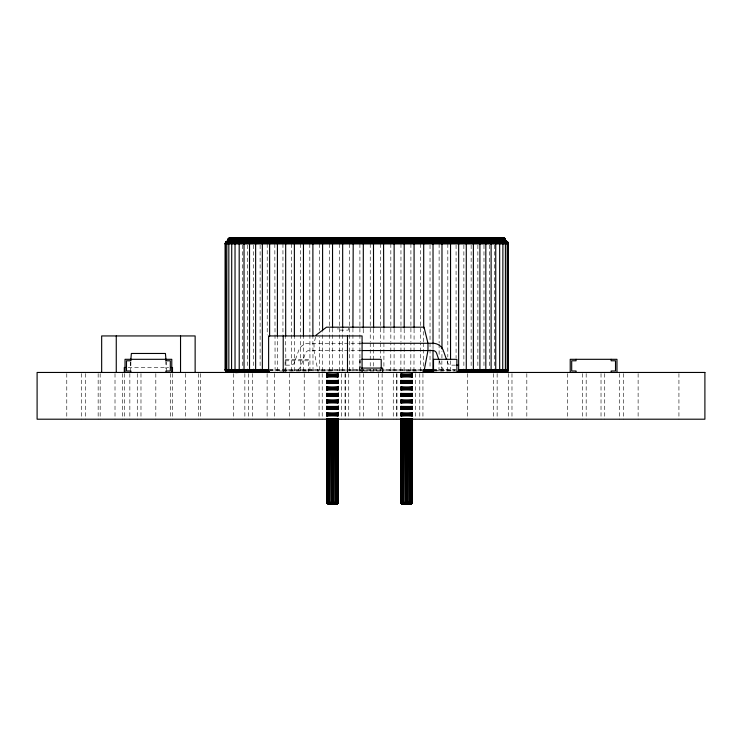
<?xml version="1.0" encoding="UTF-8"?>
<svg xmlns="http://www.w3.org/2000/svg" width="742" height="742" viewBox="0 0 742 742"><rect width="100%" height="100%" fill="white"/><g stroke="black" fill="none" stroke-linecap="round" stroke-linejoin="round"><path stroke-width="0.56" stroke-dasharray="3.71 2.78" d="M370.239 369.544L370.23 371M373.597 369.544L373.578 371M380.572 369.544L380.535 371M390.765 371L390.83 343.036M130.611 362.105L130.49 371.464M166.31 371.464L166.189 362.105M394.058 371L394.132 343.036M400.865 371L400.958 343.036M404.102 371L404.204 343.036M410.78 371L410.901 343.036M413.953 371L414.082 343.036M420.464 371L420.612 343.036M438.921 371L439.116 360.324M315.517 337.22L314.033 343.249L314.033 350.549L318.197 372.456M441.778 371L441.982 351.105M447.593 371L447.816 358.015M450.311 371L450.542 360.324M361.215 343.249L307.967 343.296A11.195 11.195 0 0 0 298.989 349.668L294.259 362.959A3.849 3.849 0 0 1 291.179 365.129L284.399 365.157M361.215 350.549L309.117 350.549A3.877 3.877 0 0 0 305.454 353.146L301.298 365.036A11.158 11.158 0 0 1 296.253 371.028M285.113 360.779L308.487 360.779M455.542 365.157L450.821 365.129A3.849 3.849 0 0 1 447.741 362.959L446.777 360.278M128.199 367.494L168.601 367.494M269.383 369.544L422.226 369.544M433.022 369.544L456.08 369.544M269.42 370.045L283.639 370.045M285.113 370.045L423.682 370.045M432.994 370.045L455.152 370.045M269.504 370.536L423.626 370.536M434.487 370.536L455.069 370.536M279.715 371L282.025 371M283.184 371L308.487 371M331.628 371L319.542 371L319.412 337.276M359.313 371L362.652 371M363.765 371L382.687 371M406.291 371L417.143 371M433.513 371L455.773 371M439.19 360.714L440.702 365.036A11.158 11.158 0 0 0 445.747 371.028M275.087 371L274.837 243.923M277.666 371L277.415 337.276M285.902 371L285.679 337.276M291.717 371L291.513 243.923M294.574 371L294.379 337.276M300.658 371L300.473 243.923M303.636 371L303.459 337.276M309.952 371L309.794 243.923M313.031 371L312.883 337.276M322.714 371L322.594 331.507M329.392 371L329.29 243.923M332.629 371L332.537 329.207M339.437 371L339.363 243.923M342.73 371L342.665 329.207M349.63 371L349.584 243.923M352.96 371L352.923 329.207M359.916 371L359.898 243.923M678.93 373.597L678.93 419.202M638.12 373.597L638.12 419.202M623.28 373.597L623.28 419.202M619.57 373.597L619.57 419.202M604.73 373.597L604.73 419.202M601.02 373.597L601.02 419.202M586.18 373.597L586.18 419.202M582.47 373.597L582.47 419.202M567.63 373.597L567.63 419.202M526.82 373.597L526.82 419.202M511.98 373.597L511.98 419.202M508.27 373.597L508.27 419.202M497.14 373.597L497.14 419.202M494.311 245.073L494.311 368.384M493.43 373.597L493.43 419.202M489.47 245.073L489.47 368.384M483.979 245.073L483.979 368.384M477.857 245.073L477.857 368.384M471.142 245.073L471.142 368.384M467.46 373.597L467.46 419.202M463.871 245.073L463.871 368.384M456.08 245.073L456.08 358.015M447.816 243.923L447.816 356.865M439.116 243.923L439.116 343.036M439.116 344.186L439.116 355.715M433.022 345.336L433.022 348.796M430.035 245.073L430.035 341.886M430.035 343.036L430.035 368.384M423.701 331.507L423.701 341.886M423.701 343.036L423.701 366.084M422.94 373.597L422.94 419.202M420.612 243.923L420.612 341.886M419.786 373.597L419.786 419.202M415.52 373.597L415.52 419.202M414.082 329.207L414.082 341.886M412.422 373.616L412.469 417.329M412.329 373.616L412.329 417.329M412.209 373.616L412.209 417.329M412.014 373.616L412.014 417.329M411.829 373.616L411.829 417.329M411.541 373.616L411.541 417.329M411.281 373.616L411.281 417.329M410.901 243.923L410.901 341.886M410.92 373.616L410.92 417.329M410.595 373.616L410.595 417.329M410.168 373.616L410.168 417.329M409.788 373.616L409.788 417.329M409.306 373.616L409.306 417.329M408.888 373.616L408.888 417.329M408.36 373.616L408.36 417.329M407.924 373.616L407.924 417.329M407.367 373.616L407.367 417.329M406.913 373.616L406.913 417.329M406.347 373.616L406.347 417.329M405.893 373.616L405.893 417.329M405.336 373.616L405.336 417.329M404.9 373.616L404.9 417.329M404.371 373.616L404.371 417.329M404.204 329.207L404.204 341.886M403.954 373.616L403.954 417.329M403.462 373.616L403.462 417.329M403.091 373.616L403.091 417.329M402.665 373.616L402.665 417.329M402.34 373.616L402.34 417.329M401.978 373.616L401.978 417.329M401.719 373.616L401.719 417.329M401.431 373.616L401.431 417.329M401.246 373.616L401.246 417.329M400.958 243.923L400.958 341.886M401.051 373.616L401.051 417.329M400.838 373.616L400.93 417.329M400.68 373.597L400.68 419.202M396.97 373.597L396.97 419.202M396.413 373.597L396.413 419.202M394.132 329.207L394.132 341.886M393.26 373.597L393.26 419.202M390.83 243.923L390.83 341.886M383.911 329.207L383.911 341.886M383.911 343.036L383.911 367.234M382.13 373.597L382.13 419.202M380.572 243.923L380.572 341.886M380.572 343.036L380.572 358.015M378.42 373.597L378.42 419.202M373.597 329.207L373.597 341.886M373.597 343.036L373.597 366.084M370.239 243.923L370.239 341.886M370.239 343.036L370.239 366.084M363.58 373.597L363.58 419.202M363.255 329.207L363.255 334.967M360.779 359.313L360.779 368.078M359.87 373.597L359.87 419.202M359.313 359.313L359.313 372.456M348.74 373.597L348.74 419.202M348.332 328.159L348.332 330.107L337.99 330.107L337.99 328.159M345.587 373.597L345.587 419.202M345.03 373.597L345.03 419.202M341.32 373.597L341.32 419.202M338.352 373.616L338.352 417.329L338.213 373.616M338.092 373.616L338.092 417.329M337.907 373.616L337.907 417.329M337.712 373.616L337.712 417.329M337.425 373.616L337.425 417.329M337.165 373.616L337.165 417.329M336.803 373.616L336.803 417.329M336.488 373.616L336.488 417.329M336.052 373.616L336.052 417.329M335.681 373.616L335.681 417.329M335.189 373.616L335.189 417.329M334.781 373.616L334.781 417.329M334.243 373.616L334.243 417.329M333.807 373.616L333.807 417.329M333.251 373.616L333.251 417.329M332.796 373.616L332.796 417.329M332.231 373.616L332.231 417.329M331.785 373.616L331.785 417.329M331.229 373.616L331.229 417.329M330.784 373.616L330.784 417.329M330.255 373.616L330.255 417.329M329.847 373.616L329.847 417.329M329.355 373.616L329.355 417.329M328.984 373.616L328.984 417.329M328.548 373.616L328.548 417.329M328.224 373.616L328.224 417.329M327.862 373.616L327.862 417.329M327.602 373.616L327.602 417.329M327.324 373.616L327.324 417.329M327.129 373.616L327.129 417.329M326.934 373.616L326.934 417.329M326.814 373.616L326.814 417.329M326.721 373.616L326.684 417.329M326.48 373.597L326.48 419.202M322.213 373.597L322.213 419.202M319.412 243.923L319.412 330.357M319.06 373.597L319.06 419.202M308.487 372.456L308.487 359.313L285.113 359.313L285.113 372.456M304.22 373.597L304.22 419.202M289.38 373.597L289.38 419.202M282.952 243.923L282.952 334.967M274.54 373.597L274.54 419.202M267.213 243.923L267.213 334.967M267.12 373.597L267.12 419.202M260.117 245.073L260.117 368.384M253.588 245.073L253.588 368.384M252.28 373.597L252.28 419.202M248.57 373.597L248.57 419.202M247.67 245.073L247.67 368.384M244.86 373.597L244.86 419.202M242.384 245.073L242.384 368.384M233.73 373.597L233.73 419.202M200.34 373.597L200.34 419.202M198.643 373.597L198.643 419.202M185.5 373.597L185.5 419.202M172.357 373.597L172.357 419.202M170.66 373.597L170.66 419.202M165.93 360.779L165.93 368.728M155.82 373.597L155.82 419.202M140.98 373.597L140.98 419.202M137.27 373.597L137.27 419.202M130.87 361.911L130.87 368.728M129.85 373.597L129.85 419.202M124.443 373.597L124.443 419.202M122.43 373.597L122.43 419.202M115.01 373.597L115.01 419.202M100.17 373.597L100.17 419.202M98.157 373.597L98.157 419.202M85.33 373.597L85.33 419.202M81.62 373.597L81.62 419.202M66.78 373.597L66.78 419.202"/><path stroke-width="1.11" d="M281.96 238.08L281.06 239.545L270.913 241.002L266.397 239.545L261.258 241.002L259.811 239.545L252.679 241.002L248.32 239.545L245.268 241.002L243.459 239.545L239.109 241.002L239.119 239.545L233.396 241.178L231.736 242.922L231.569 369.544C231.764 373.885 237.663 372.298 240.334 372.419M373.411 238.173L373.458 239.545C371.566 238.47 352.663 244.257 353.804 238.08M353.665 239.545L345.42 241.002L343.843 239.545L344.084 238.08M226.792 372.067L225.466 371L225.076 369.544L225.076 243.923L226.115 241.688L227.98 241.048L228.026 239.545L505.469 239.545L505.506 241.002L507.741 242.922M281.06 239.545L281.561 241.002L289.065 239.545L293.081 241.002L297.459 239.545L305.352 241.002L315.276 239.545L318.253 241.002L324.597 239.545L325.042 238.08M315.276 239.545L315.814 238.08M431.89 372.419L432.994 370.045L433.022 349.946M297.459 239.545L298.191 238.08M289.065 239.545L289.881 238.08M360.055 238.609L360.111 238.08M363.589 238.08L363.552 239.545L359.406 241.002M508.418 369.544L507.732 371.417L458.222 371.417L458.658 369.544L508.418 369.544L508.418 243.923L507.732 242.05L506.248 241.178M266.397 239.545L267.454 238.08M259.811 239.545L260.943 238.08M248.32 239.545L249.562 238.08M243.459 239.545L244.758 238.08M231.949 238.08L230.604 239.045L230.762 241.002L234.157 238.08M239.109 241.002L239.416 238.813L240.575 238.08M338.213 502.455L337.499 503.725L336.005 503.92M130.805 359.944L131.371 353.47L165.429 353.47L165.995 359.944M225.336 243.923L226.013 242.05L227.488 241.178M230.512 239.545L228.666 241.002L228.044 239.286L229.111 238.173M336.209 503.892L337.619 503.725L338.333 502.714L338.352 418.479M336.636 503.892L337.796 503.577L338.352 502.455L338.213 418.479M363.32 241.002L363.255 328.057M332.75 503.827L332.796 418.479M406.866 503.827L406.913 418.479M227.989 241.002L228.146 239.545M350.205 238.609L350.345 238.08M333.204 503.391L333.13 503.827M407.321 503.391L407.21 503.892M432.53 371.779L423.283 371.779L423.626 370.536L432.938 370.536M340.448 238.609L340.661 238.08M423.803 372.456L427.967 350.549L427.967 343.249L424.025 327.185L326.48 327.185L316.009 335.217M228.666 241.002L229.705 238.275M337.406 502.714L337.267 503.187M337.879 502.714L336.794 503.892M411.995 502.714L410.669 503.92M330.821 238.609L331.108 238.08M228.629 239.286L229.937 238.173M409.844 503.92L411.736 503.725L412.469 502.455L400.791 502.455L401.756 503.827L403.982 503.92M228.174 239.286L228.879 238.275M411.829 418.479L411.829 502.455L410.966 503.827L412.441 502.714L400.819 502.714M334.141 503.391L333.817 503.92M408.258 503.391L407.998 503.892M438.299 238.08L439.876 241.002L447.324 239.545L451.433 241.002L455.18 239.545L462.118 241.002L462.516 239.045L461.57 238.08M321.369 238.609L321.74 238.08M505.321 239.286L504.829 241.002L504.254 241.002M312.159 238.609L312.605 238.08M335.032 503.391L334.521 503.92M409.148 503.391L408.638 503.92M303.228 238.609L303.738 238.08M507.741 370.536L506.461 372.067M294.611 238.609L295.195 238.08M286.366 238.609L287.015 238.08M305.352 241.002L306.854 238.08M335.848 503.391L334.892 503.92M409.955 503.391L409 503.92M278.538 238.609L279.252 238.08M500.201 238.08L501.286 238.609L502.603 241.002L503.586 239.286L502.167 238.08M271.145 238.609L271.924 238.08M336.553 503.391L335.736 503.92M410.669 503.391L410.029 503.892M264.254 238.609L265.079 238.08M252.679 241.002L254.97 238.08M257.873 238.609L258.754 238.08M407.655 503.892L407.924 418.479M252.057 238.609L252.985 238.08M337.137 503.391L336.618 503.827M411.253 503.391L410.317 503.892M246.817 238.609L247.791 238.08M462.118 241.002L469.491 239.545L471.829 241.002L475.891 239.545L480.454 241.002L481.725 239.545L480.51 238.08M334.484 238.08L334.141 239.545L331.655 241.002L324.597 239.545M242.198 238.609L243.2 238.08M238.201 238.609L239.239 238.08M234.871 238.609L235.937 238.08M232.209 238.609L233.294 238.08M230.224 238.609L231.328 238.08M501.397 372.419L505.756 372.419L507.732 371.417M485.704 238.08L487.921 241.002L491.612 239.545L494.135 241.002L495.61 239.545L494.255 238.08M373.597 328.057L373.486 241.048L383.326 239.545L387.445 241.002L393.112 239.545L401.218 241.002L402.767 239.545L402.452 238.108M353.211 241.002L352.923 328.057M335.161 503.827L335.681 502.455L335.681 418.479M409.269 503.827L409.788 502.455L409.788 418.479M227.033 241.391L225.577 243.923L225.967 371M506.703 372.067L508.159 369.544L508.159 243.923L506.703 241.391M336.404 503.827L337.165 502.455L337.165 418.479M410.521 503.827L411.281 502.455L411.281 418.479M270.913 241.002L273.492 239.545L274.475 238.08M501.62 239.545L499.051 241.002L498.763 238.813L497.557 238.08M343.166 241.002L342.665 243.923L342.665 328.057M401.218 241.002L412.237 239.545L414.639 241.002L421.465 239.545L427.568 241.002L430.425 239.545L429.757 238.08M337.712 418.479L337.712 502.455L336.859 503.827L338.092 502.455L338.092 418.479M333.483 503.92L333.807 418.479M464.594 372.419L465.809 371.417L466.282 369.544L466.282 243.923L465.809 242.05L464.232 241.002M333.241 241.002L332.537 243.923L332.537 328.057M471.56 372.419L472.867 371.417L473.377 369.544L473.377 243.923L472.867 242.05L471.179 241.002M477.978 372.419L479.36 371.417L479.907 369.544L479.907 243.923L479.072 241.688L477.57 241.002M483.803 372.419L485.249 371.417L485.824 369.544L485.824 243.923L484.953 241.688L483.376 241.002M488.997 372.419L490.518 371.417L491.111 369.544L491.111 243.923L490.518 242.05L488.551 241.002M494.135 241.002L498.949 239.545M493.541 372.419L495.118 371.417L495.739 369.544L495.739 243.923L495.118 242.05L493.078 241.002M410.901 503.892L412.329 502.455L412.329 418.479M497.409 372.419L499.032 371.417L499.672 369.544L499.672 243.923L499.032 242.05L496.927 241.002M323.503 241.002L322.594 243.923L322.594 330.357M503.03 372.419L504.727 371.417L505.395 369.544L505.395 243.923L504.727 242.05L502.538 241.002M229.566 238.173L230.428 238.08M504.764 372.419L506.48 371.417L507.157 369.544L507.157 243.923L506.48 242.05L503.605 239.545M229.352 238.108L504.736 238.275L228.759 238.275M313.996 241.002L312.883 243.923L312.883 336.117M334.215 503.92L334.781 502.455L334.781 418.479M408.323 503.92L408.888 502.455L408.888 418.479M480.454 241.002L486.975 239.545M304.767 241.002L303.766 242.05L303.459 243.923L303.459 336.117M295.873 241.002L294.908 241.688L294.379 243.923L294.379 336.117M287.349 241.002L286.273 241.688L285.679 243.923L285.679 336.117M279.261 241.002L277.842 242.05L277.415 243.923L277.415 336.117M335.495 503.92L336.488 502.455L336.488 418.479M409.603 503.92L410.595 502.455L410.595 418.479M271.628 241.002L270.338 241.688L269.624 243.923L269.624 336.117M427.568 241.002L439.06 239.545M264.504 241.002L263.122 241.688L262.353 243.923L262.353 369.544L262.863 371.417L264.133 372.419M331.655 241.002L343.843 239.545M257.928 241.002L256.175 242.05L255.638 243.923L255.638 369.544L256.175 371.417L257.539 372.419M251.937 241.002L250.082 242.05L249.516 243.923L249.516 369.544L250.082 371.417L251.519 372.419M246.557 241.002L244.925 241.688L244.025 243.923L244.025 369.544L244.619 371.417L246.112 372.419M241.818 241.002L239.796 242.05L239.184 243.923L239.221 370.045L240.12 371.779L241.354 372.419L269.235 372.419M237.737 241.002L235.993 241.688L235.029 243.923L235.029 369.544L235.659 371.417L237.264 372.419M237.032 238.08L234.259 241.002L232.747 239.545M410.818 503.92L412.209 502.455L412.209 418.479M231.671 241.002L229.844 241.688L228.833 243.923L228.833 369.544L230.252 372.067L232.969 372.419M229.714 241.002L227.506 242.05L226.829 243.923L226.829 369.544L227.506 371.417L229.213 372.419L227.033 372.067L225.373 370.045M230.057 238.08L229.232 238.108L503.883 238.08M228.49 241.002L227.488 241.048L506.007 241.048L505.005 241.002M228.545 238.423L505.274 238.813L228.221 238.813M228.369 238.609L505.126 238.609M228.109 239.045L505.385 239.045L504.82 238.423M228.044 239.286L505.45 239.286L504.764 241.002L504.69 238.813L503.317 238.108M226.996 241.178L506.498 241.178L505.756 241.048M226.533 241.391L506.962 241.391M226.115 241.688L507.38 241.688M225.763 242.05L507.732 242.05M225.466 242.467L508.029 242.467M225.253 242.922L508.242 242.922M225.123 243.422L508.372 243.422M225.076 243.923L508.418 243.923M361.975 343.249L434.033 343.296A11.195 11.195 0 0 1 443.011 349.668L446.396 359.193M362.105 350.549L432.883 350.549A3.877 3.877 0 0 1 436.546 353.146L438.81 359.638M361.911 359.313L381.221 359.313L381.221 368.078M456.571 365.157L458.639 365.157M126.251 367.494L124.304 367.494L124.304 372.456M170.549 367.494L172.496 367.494L172.496 372.456M361.54 368.078L382.687 368.078L382.687 372.456M225.076 369.544L268.585 369.544M423.701 369.544L433.022 369.544M225.123 370.045L268.613 370.045M423.682 370.045L432.994 370.045M458.63 370.045L508.372 370.045M225.253 370.536L268.706 370.536M458.547 370.536L508.242 370.536M225.466 371L268.854 371M423.543 371L432.836 371M458.408 371L508.029 371M225.763 371.417L269.058 371.417M423.422 371.417L432.697 371.417M226.115 371.779L269.309 371.779M457.981 371.779L507.38 371.779M268.567 372.067L226.533 372.067L227.488 372.419M423.116 372.067L432.336 372.067M457.712 372.067L506.962 372.067M226.996 372.28L268.892 372.28M422.931 372.28L432.122 372.28M458.491 372.28L506.248 372.28M423.877 372.419L434.089 372.419M458.166 372.419L500.572 372.419L502.724 370.536L502.9 243.923L501.889 241.688L500.089 241.002M338.352 502.455L326.684 502.455L326.684 418.479M329.031 503.92L327.407 503.725L326.721 502.455L338.333 502.714M326.768 502.955L338.269 502.955M400.838 502.455L400.921 502.955L412.376 502.955M326.879 503.187L338.157 503.187M400.921 502.955L412.274 503.187M326.74 502.714L327.055 503.391L338.009 503.391M401.023 503.187L412.125 503.391M327.203 503.577L337.833 503.577M401.311 503.577L411.94 503.577M327.055 503.391L337.619 503.725M401.524 503.725L411.736 503.725M337.146 503.892L327.445 503.725M400.838 418.479L400.949 502.714L401.969 503.827L411.263 503.892M501.546 238.08L502.64 238.609M503.067 238.08L503.688 238.108M499.338 238.08L500.423 238.609M401.172 503.391L403.138 503.92M402.442 503.92L401.969 503.827M328.335 503.92L326.953 502.714M496.463 238.08L497.52 238.609M492.92 238.08L493.949 238.609M490.295 238.08L491.612 239.545M488.737 238.08L489.729 238.609M483.932 238.08L484.888 238.609M478.525 238.08L479.434 238.609M474.741 238.08L475.891 239.545M472.552 238.08L473.415 238.609M468.415 238.08L469.491 239.545M329.3 503.92L328.224 502.455L328.224 418.479M466.041 238.08L466.848 238.609M329.541 503.92L328.78 503.391M459.02 238.08L459.771 238.609M456.766 241.002L457.981 241.688L458.658 243.923L458.639 372.456M454.243 238.08L455.18 239.545M451.535 238.08L452.23 238.609M330.144 503.92L328.984 502.455L328.984 418.479M448.817 241.002L449.93 241.688L450.542 243.923L450.542 359.165M446.48 238.08L447.324 239.545M443.614 238.08L444.245 238.609M404.26 503.92L403.648 503.391M440.433 241.002L441.62 242.05L441.982 243.923L441.982 348.796M435.304 238.08L435.86 238.609M431.649 241.002L432.697 242.05L433.022 243.923L433.022 344.186M404.622 503.92L403.954 502.455L403.954 418.479M330.515 503.92L329.847 502.455L329.847 418.479M426.641 238.08L427.132 238.609M422.523 241.002L423.701 243.923L423.701 328.057M420.89 238.08L421.465 239.545M404.937 503.92L404.501 503.391M330.719 503.892L330.385 503.391M417.681 238.08L418.089 238.609M413.099 241.002L414.082 243.923L414.082 328.057M411.754 238.08L412.237 239.545M401.45 502.714L402.285 503.827L401.07 502.714M408.452 238.08L408.786 238.609M405.336 503.92L404.9 418.479M331.22 503.92L330.784 418.479M328.623 503.892L327.343 502.714M403.435 241.002L404.204 243.923L404.204 328.057M328.827 503.892L328.14 503.391M399.01 238.08L399.279 238.609M405.661 503.92L405.41 503.391M403.481 503.892L402.897 503.391M331.544 503.92L331.303 503.391M393.566 241.002L394.132 243.923L394.132 328.057M392.833 238.08L393.112 239.545M504.384 238.173L504.95 238.423M503.558 238.173L504.17 238.609M402.127 503.827L401.246 502.455L401.246 418.479M389.411 238.08L389.596 238.609M402.526 503.827L401.719 502.455L401.719 418.479M328.409 503.827L327.602 502.455L327.602 418.479M402.739 503.827L402.247 503.391M403.045 503.827L402.34 502.455L402.34 418.479M406.078 503.92L405.893 418.479M331.934 503.892L331.785 418.479M383.558 241.002L383.911 328.057M383.15 238.08L383.326 239.545M403.676 503.827L403.091 502.455L403.091 418.479M379.691 238.08L379.793 238.609M406.403 503.892L406.366 503.391M332.295 503.892L332.249 503.391M373.458 241.002L373.458 239.545M369.906 238.08L369.933 238.609M505.348 239.545L505.506 241.002M616.973 372.456L616.973 359.313L570.227 359.313L570.227 372.456M611.13 359.313L611.13 360.779L615.508 360.779L615.508 371L611.13 371L611.13 372.456M576.07 359.313L576.07 360.779L571.692 360.779L571.692 371L576.07 371L576.07 372.456M507.918 243.923L507.918 369.544M456.887 372.456L456.887 359.313L433.513 359.313L433.513 372.456M412.469 418.479L412.422 502.455M401.051 418.479L401.051 502.455M362.087 372.456L362.087 335.94L268.613 335.94L268.613 372.456M347.488 335.94L347.488 372.456M327.129 418.479L327.129 502.455L328.242 503.92L326.814 502.455L326.814 418.479M283.212 335.94L283.212 372.456M195.137 372.456L195.137 335.94L101.663 335.94L101.663 372.456M180.538 335.94L180.538 372.456M171.773 372.456L171.773 359.313L125.027 359.313L125.027 372.456M165.93 359.313L165.93 360.779L170.308 360.779L170.308 371L165.93 371L165.93 372.456M130.87 359.313L130.87 360.779L126.492 360.779L126.492 371L130.87 371L130.87 372.456M116.262 335.94L116.262 372.456M704.9 372.456L37.1 372.456L37.1 419.202L704.9 419.202L704.9 372.456"/></g></svg>
